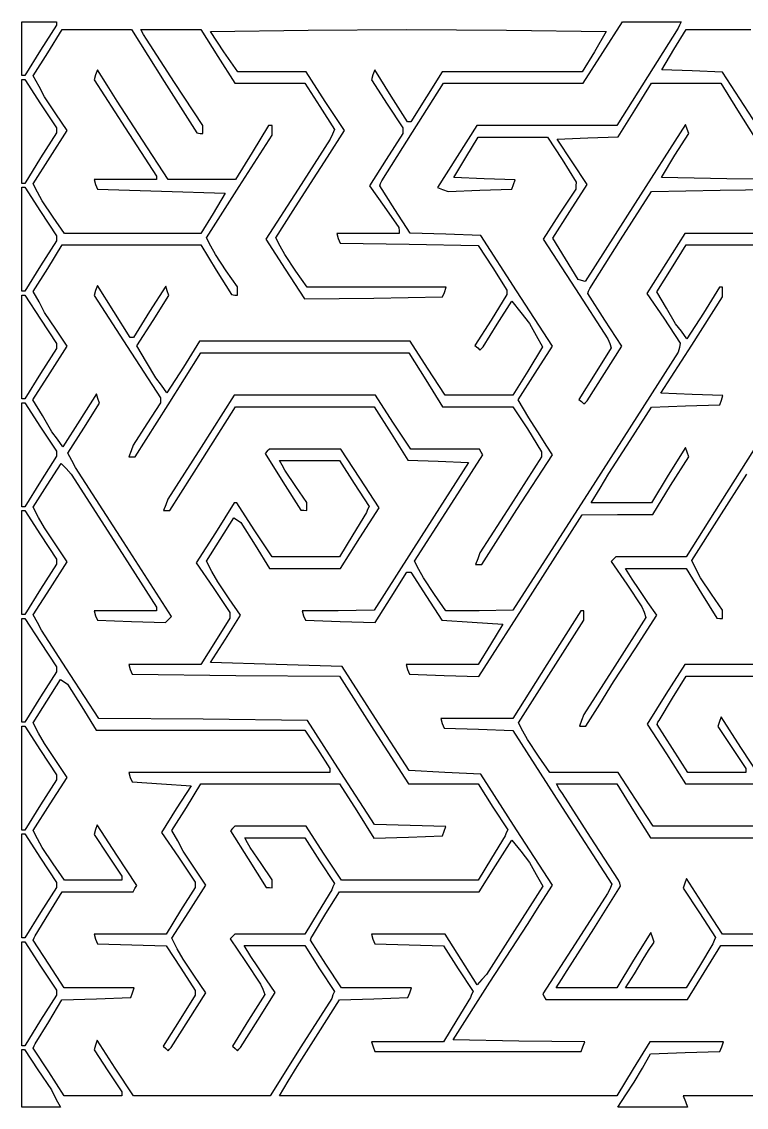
# Model space of a CAD drawing. Extents: x 0 to 920, y -716 to 80.
# Drawn here: x 0 to 531, y -716 to 80 of the extents above; entities that cross this region are included whole.
import ezdxf

# ---------------------------------------------------------------- set-up
doc = ezdxf.new("R2010")
doc.units = 0

msp = doc.modelspace()

# ---------------------------------------------------------------- linework, layer by layer
at = {"layer": 'Layer 1'}
for p, q in [((425.874836, 57.009066), (440.268136, 79.586866)), ((440.268136, 79.586866), (461.717036, 79.586866)), ((461.717036, 79.586866), (483.165936, 79.586866)), ((483.165936, 79.586866), (482.037046, 77.046866)), ((0, 59.8312), (0, 79.5867)), ((0, 79.5867), (12.7, 79.5867)), ((12.7, 79.5867), (25.4, 79.5867)), ((25.4, 77.0467), (13.8289, 58.7023)), ((19.192704, 56.727048), (29.634904, 73.942548)), ((25.4, 79.5867), (25.4, 78.45781)), ((25.4, 78.45781), (25.4, 77.0467)), ((29.634904, 73.942548), (55.034904, 73.942548)), ((55.034904, 73.942548), (80.434904, 73.942548)), ((80.434904, 73.942548), (104.423804, 35.842548)), ((89.183854, 70.273726), (87.208304, 73.942616)), ((87.208304, 73.942616), (109.221604, 73.942616)), ((109.221604, 73.942616), (131.234904, 73.942616)), ((131.234904, 73.942616), (143.652704, 54.187116)), ((138.290514, 72.531486), (209.974914, 73.378152)), ((148.168284, 57.573686), (138.290514, 72.531486)), ((209.974914, 73.378152), (281.941514, 73.942596)), ((281.941514, 73.942596), (355.319214, 73.378152)), ((355.319214, 73.378152), (428.414714, 72.531486)), ((428.414714, 72.531486), (419.665834, 57.573686)), ((481.19038, 74.789086), (458.61258, 39.229086)), ((477.803882, 59.266046), (486.834982, 73.941546)), ((482.037046, 77.046866), (481.19038, 74.789086)), ((486.834982, 73.941546), (534.248282, 73.941546)), ((91.441634, 66.887066), (89.183854, 70.273726)), ((112.043834, 34.995966), (91.441634, 66.887066)), ((0.00002, 59.8311), (0, 59.8312)), ((0.00002, 40.0756), (0.00002, 59.8311)), ((13.8289, 58.7023), (2.2578, 40.0756)), ((8.468304, 39.793748), (19.192704, 56.727048)), ((158.328284, 42.898186), (148.168284, 57.573686)), ((419.665834, 57.573686), (410.634734, 42.898186)), ((411.481536, 34.431266), (425.874836, 57.009066)), ((469.055002, 44.308246), (477.803882, 59.266046)), ((143.652704, 54.187116), (156.070504, 34.431616)), ((1.12891, 40.0756), (0.00002, 40.0756)), ((2.2578, 40.0756), (1.12891, 40.0756)), ((12.701634, 32.173758), (8.468304, 39.793748)), ((54.188194, 40.640368), (53.059304, 36.971478)), ((55.599304, 44.309258), (54.188194, 40.640368)), ((62.654854, 33.020358), (55.599304, 44.309258)), ((183.446084, 42.898186), (158.328284, 42.898186)), ((208.563884, 42.898186), (183.446084, 42.898186)), ((222.392784, 21.167086), (208.563884, 42.898186)), ((257.388244, 40.640496), (256.259354, 36.971606)), ((258.799354, 44.309386), (257.388244, 40.640496)), ((270.652654, 25.118286), (258.799354, 44.309386)), ((308.188134, 42.898186), (296.617034, 24.553786)), ((359.270334, 42.898186), (308.188134, 42.898186)), ((410.634734, 42.898186), (359.270334, 42.898186)), ((491.350502, 43.46158), (469.055002, 44.308246)), ((513.646002, 42.614914), (491.350502, 43.46158)), ((526.346002, 23.141614), (513.646002, 42.614914)), ((0, -0.84657), (0, 37.25343)), ((0, 37.25343), (1.12889, 37.25343)), ((1.12889, 37.25343), (2.25778, 37.25343)), ((2.25778, 37.25343), (13.82888, 19.47343)), ((16.652744, 24.553768), (12.701634, 32.173758)), ((53.059304, 36.971478), (75.919304, 1.693778)), ((69.992624, 21.449258), (62.654854, 33.020358)), ((104.423804, 35.842548), (128.412704, -1.975152)), ((132.646034, 3.387066), (112.043834, 34.995966)), ((156.070504, 34.431616), (181.752704, 34.431616)), ((181.752704, 34.431616), (207.434904, 34.431616)), ((207.434904, 34.431616), (218.441604, 17.498316)), ((256.259354, 36.971606), (267.830454, 19.191606)), ((286.457136, -1.410934), (309.034936, 34.431266)), ((309.034936, 34.431266), (360.117136, 34.431266)), ((360.117136, 34.431266), (411.481536, 34.431266)), ((458.61258, 39.229086), (436.03478, 3.386886)), ((449.299018, 14.675784), (461.434518, 34.431284)), ((461.434518, 34.431284), (486.834518, 34.431284)), ((486.834518, 34.431284), (512.234518, 34.431284)), ((512.234518, 34.431284), (524.652318, 14.675784)), ((25.119404, 12.135968), (16.652744, 24.553768)), ((282.788154, 6.209386), (270.652654, 25.118286)), ((296.617034, 24.553786), (285.045934, 6.209386)), ((13.82888, 19.47343), (25.39998, 1.69343)), ((88.619324, -7.337342), (69.992624, 21.449258)), ((218.441604, 17.498316), (229.166004, 0.565016)), ((236.503884, -0.281814), (222.392784, 21.167086)), ((267.830454, 19.191606), (279.401554, 1.693806)), ((539.046002, 3.386114), (526.346002, 23.141614)), ((33.303844, -0.281832), (25.119404, 12.135968)), ((437.163518, -4.797516), (449.299018, 14.675784)), ((524.652318, 14.675784), (537.070118, -5.079716)), ((25.39998, 1.69343), (25.39998, -0.28212)), ((75.919304, 1.693778), (98.779304, -33.583922)), ((132.646034, 0.564846), (132.646034, 3.387066)), ((132.646034, -2.257374), (132.646034, 0.564846)), ((180.905824, 3.387058), (168.770324, -16.368442)), ((182.316934, 3.387058), (180.905824, 3.387058)), ((183.445824, 3.387058), (182.316934, 3.387058)), ((183.445824, -0.281832), (183.445824, 3.387058)), ((229.166004, 0.565016), (227.754894, -2.821644)), ((279.401554, 1.693806), (279.401554, -0.281744)), ((283.917044, 6.209386), (282.788154, 6.209386)), ((285.045934, 6.209386), (283.917044, 6.209386)), ((333.58818, 3.386886), (319.19488, -19.190914)), ((384.95258, 3.386886), (333.58818, 3.386886)), ((436.03478, 3.386886), (384.95258, 3.386886)), ((486.552478, 4.233642), (449.581378, -53.339658)), ((487.681368, 0.846982), (486.552478, 4.233642)), ((488.810258, -2.257458), (487.681368, 0.846982)), ((0, -38.94655), (0, -0.84655)), ((0, -0.84655), (0, -0.84657)), ((25.39998, -1.97545), (13.82888, -20.31985)), ((20.886044, -19.755132), (33.303844, -0.281832)), ((25.39998, -0.28212), (25.39998, -1.97545)), ((107.246024, -36.123942), (88.619324, -7.337342)), ((128.412704, -1.975152), (130.670484, -2.257374)), ((130.670484, -2.257374), (132.646034, -2.257374)), ((159.456924, -41.203992), (183.445824, -3.668492)), ((183.445824, -3.668492), (183.445824, -0.281832)), ((226.061564, -6.490534), (202.637164, -43.179434)), ((224.086084, -19.755114), (236.503884, -0.281814)), ((227.754894, -2.821644), (226.061564, -6.490534)), ((263.879336, -36.970934), (286.457136, -1.410934)), ((279.401554, -2.257294), (266.983754, -21.448394)), ((279.401554, -0.281744), (279.401554, -2.257294)), ((325.40374, -20.03765), (334.43484, -5.07985)), ((334.43484, -5.07985), (359.83484, -5.07985)), ((359.83484, -5.07985), (385.23484, -5.07985)), ((385.23484, -5.07985), (395.95924, -21.44875)), ((392.290218, -6.490848), (414.868018, -5.644182)), ((403.296918, -23.141948), (392.290218, -6.490848)), ((414.868018, -5.644182), (437.163518, -4.797516)), ((478.650258, -18.344158), (488.810258, -2.257458)), ((13.82888, -20.31985), (2.25778, -38.94655)), ((8.468244, -39.228432), (20.886044, -19.755132)), ((168.770324, -16.368442), (156.634824, -36.123942)), ((211.668284, -38.946214), (224.086084, -19.755114)), ((266.983754, -21.448394), (254.848254, -40.639494)), ((319.19488, -19.190914), (304.80158, -42.050914)), ((316.65486, -34.71315), (325.40374, -20.03765)), ((395.95924, -21.44875), (406.40144, -38.09985)), ((414.303618, -39.793048), (403.296918, -23.141948)), ((468.772488, -34.713058), (478.650258, -18.344158)), ((1.12889, -38.94655), (0, -38.94655)), ((2.25778, -38.94655), (1.12889, -38.94655)), ((11.572684, -45.437312), (8.468244, -39.228432)), ((75.919304, -36.123922), (53.059304, -36.123922)), ((53.059304, -36.123922), (54.188194, -39.792812)), ((54.188194, -39.792812), (55.599304, -43.179472)), ((98.779304, -36.123922), (75.919304, -36.123922)), ((98.779304, -33.583922), (98.779304, -34.995032)), ((98.779304, -34.995032), (98.779304, -36.123922)), ((131.799324, -36.123942), (107.246024, -36.123942)), ((156.634824, -36.123942), (131.799324, -36.123942)), ((198.968284, -58.701714), (211.668284, -38.946214)), ((262.468226, -40.639814), (263.03267, -38.946484)), ((263.03267, -38.946484), (263.879336, -36.970934)), ((338.95036, -35.559816), (316.65486, -34.71315)), ((361.52816, -36.406482), (338.95036, -35.559816)), ((359.27038, -43.179802), (360.39927, -39.793142)), ((360.39927, -39.793142), (361.52816, -36.406482)), ((401.603618, -59.548548), (414.303618, -39.793048)), ((406.40144, -38.09985), (406.119218, -40.63985)), ((516.750188, -35.559724), (468.772488, -34.713058)), ((565.010188, -36.124168), (516.750188, -35.559724)), ((0, -79.8687), (0, -41.7687)), ((0, -41.7687), (1.12889, -41.7687)), ((1.12889, -41.7687), (2.25778, -41.7687)), ((2.25778, -41.7687), (13.82888, -59.5487)), ((14.959344, -51.646192), (11.572684, -45.437312)), ((55.599304, -43.179472), (102.448204, -44.590582)), ((102.448204, -44.590582), (149.014804, -46.001692)), ((135.468024, -78.739492), (159.456924, -41.203992)), ((149.014804, -46.001692), (140.265924, -60.959492)), ((202.637164, -43.179434), (178.930564, -79.868334)), ((254.848254, -40.639494), (265.572654, -55.879494)), ((273.474926, -58.137614), (262.468226, -40.639814)), ((304.80158, -42.050914), (308.47047, -43.462024)), ((308.47047, -43.462024), (312.42158, -44.873134)), ((312.42158, -44.873134), (335.84598, -44.026468)), ((335.84598, -44.026468), (359.27038, -43.179802)), ((406.119218, -43.17985), (393.983718, -61.52425)), ((406.119218, -40.63985), (406.119218, -43.17985)), ((438.856988, -80.43305), (461.434788, -44.87305)), ((461.434788, -44.87305), (511.952488, -44.026384)), ((511.952488, -44.026384), (562.470188, -43.179718)), ((23.143784, -63.781692), (14.959344, -51.646192)), ((449.581378, -53.339658), (412.892478, -110.912958)), ((13.82888, -59.5487), (25.39998, -77.3287)), ((140.265924, -60.959492), (131.234824, -75.634992)), ((186.268284, -78.739514), (198.968284, -58.701714)), ((265.572654, -55.879494), (276.297054, -71.401694)), ((284.763826, -75.353114), (273.474926, -58.137614)), ((393.983718, -61.52425), (382.130418, -79.86865)), ((389.185818, -79.021848), (401.603618, -59.548548)), ((31.328224, -75.634992), (23.143784, -63.781692)), ((276.297054, -71.401694), (276.579276, -73.659474)), ((25.39998, -77.3287), (25.39998, -79.30425)), ((25.39998, -79.30425), (25.39998, -80.99758)), ((81.281524, -75.634992), (31.328224, -75.634992)), ((131.234824, -75.634992), (81.281524, -75.634992)), ((138.572464, -84.948372), (135.468024, -78.739492)), ((189.372724, -84.948394), (186.268284, -78.739514)), ((253.719276, -75.635024), (230.859276, -75.635024)), ((230.859276, -75.635024), (231.988166, -79.303914)), ((231.988166, -79.303914), (233.399276, -82.690574)), ((276.579276, -75.635024), (253.719276, -75.635024)), ((276.579276, -73.659474), (276.579276, -75.635024)), ((310.728226, -76.19978), (284.763826, -75.353114)), ((336.410426, -77.046446), (310.728226, -76.19978)), ((362.657026, -117.686446), (336.410426, -77.046446)), ((398.499148, -94.261848), (389.185818, -79.021848)), ((485.987922, -75.635276), (472.159022, -97.648576)), ((537.352322, -75.635276), (485.987922, -75.635276)), ((0, -117.96868), (0, -79.86868)), ((0, -79.86868), (0, -79.8687)), ((25.39998, -80.99758), (13.82888, -99.34198)), ((19.192454, -101.31719), (29.634654, -84.10169)), ((29.634654, -84.10169), (80.434654, -84.10169)), ((80.434654, -84.10169), (131.234654, -84.10169)), ((131.234654, -84.10169), (142.523554, -102.44609)), ((141.959124, -91.157252), (138.572464, -84.948372)), ((178.930564, -79.868334), (193.041664, -101.881634)), ((192.759384, -91.157274), (189.372724, -84.948394)), ((233.399276, -82.690574), (283.916976, -83.53724)), ((283.916976, -83.53724), (334.434676, -84.383906)), ((334.434676, -84.383906), (345.159076, -100.752806)), ((382.130418, -79.86865), (405.837018, -116.27525)), ((416.279188, -115.99305), (438.856988, -80.43305)), ((476.110332, -101.31777), (486.834732, -84.10227)), ((486.834732, -84.10227), (512.234732, -84.10227)), ((512.234732, -84.10227), (537.634732, -84.10227)), ((149.861344, -103.010552), (141.959124, -91.157252)), ((200.943824, -103.292774), (192.759384, -91.157274)), ((407.812478, -109.501848), (398.499148, -94.261848)), ((13.82888, -99.34198), (2.25778, -117.96868)), ((8.468054, -118.25049), (19.192454, -101.31719)), ((142.523554, -102.44609), (153.812454, -120.50829)), ((158.045784, -114.863852), (149.861344, -103.010552)), ((193.041664, -101.881634), (207.152764, -123.612734)), ((209.128264, -115.146074), (200.943824, -103.292774)), ((345.159076, -100.752806), (355.601276, -117.121706)), ((472.159022, -97.648576), (458.047922, -119.661876)), ((465.385932, -118.53327), (476.110332, -101.31777)), ((410.352478, -110.066292), (407.812478, -109.501848)), ((412.892478, -110.912958), (410.352478, -110.066292)), ((1.12889, -117.96868), (0, -117.96868)), ((2.25778, -117.96868), (1.12889, -117.96868)), ((12.701384, -125.87048), (8.468054, -118.25049)), ((54.188386, -117.404276), (53.059496, -121.073166)), ((55.599496, -113.735386), (54.188386, -117.404276)), ((67.452796, -132.926486), (55.599496, -113.735386)), ((105.552676, -114.299786), (93.699376, -132.926486)), ((106.681566, -117.686446), (105.552676, -114.299786)), ((107.810456, -121.073106), (106.681566, -117.686446)), ((158.045784, -117.686072), (158.045784, -114.863852)), ((158.045784, -120.790512), (158.045784, -117.686072)), ((259.928264, -115.146074), (209.128264, -115.146074)), ((311.010464, -115.146074), (259.928264, -115.146074)), ((308.470464, -122.201624), (309.881574, -118.814964)), ((309.881574, -118.814964), (311.010464, -115.146074)), ((355.601276, -117.121706), (355.601276, -118.815036)), ((355.601276, -118.815036), (355.601276, -120.508366)), ((388.903626, -158.326446), (362.657026, -117.686446)), ((405.837018, -116.27525), (429.543618, -152.96415)), ((414.868078, -119.66193), (415.432522, -117.9686)), ((415.432522, -117.9686), (416.279188, -115.99305)), ((472.441482, -130.38657), (465.385932, -118.53327)), ((511.388052, -115.14653), (499.534752, -134.05543)), ((512.516942, -115.14653), (511.388052, -115.14653)), ((513.645832, -115.14653), (512.516942, -115.14653)), ((513.645832, -118.81542), (513.645832, -115.14653)), ((513.645832, -122.20208), (513.645832, -118.81542)), ((0, -158.891), (0, -120.791)), ((0, -120.791), (1.12889, -120.791)), ((1.12889, -120.791), (2.25778, -120.791)), ((2.25778, -120.791), (13.82888, -138.571)), ((16.652494, -133.49047), (12.701384, -125.87048)), ((53.059496, -121.073166), (77.330596, -158.608666)), ((96.239356, -139.417506), (107.810456, -121.073106)), ((153.812454, -120.50829), (156.070234, -120.790512)), ((156.070234, -120.790512), (158.045784, -120.790512)), ((207.152764, -123.612734), (257.952764, -123.04829)), ((257.952764, -123.04829), (308.470464, -122.201624)), ((355.601276, -120.508366), (344.030176, -139.135066)), ((348.545736, -142.239546), (359.270136, -125.306246)), ((359.270136, -125.306246), (365.761246, -133.490686)), ((427.285878, -139.13523), (414.868078, -119.66193)), ((458.047922, -119.661876), (470.465722, -137.724076)), ((491.068032, -157.47988), (513.645832, -122.20208)), ((25.119154, -145.90827), (16.652494, -133.49047)), ((79.588296, -151.835386), (67.452796, -132.926486)), ((93.699376, -132.926486), (81.846076, -151.835386)), ((365.761246, -133.490686), (372.252356, -141.675126)), ((479.214812, -141.95767), (472.441482, -130.38657)), ((499.534752, -134.05543), (487.399252, -152.96433)), ((13.82888, -138.571), (25.39998, -156.351)), ((84.386056, -158.044206), (96.239356, -139.417506)), ((344.030176, -139.135066), (332.176876, -157.761766)), ((338.103536, -158.890646), (348.545736, -142.239546)), ((372.252356, -141.675126), (377.050126, -150.424006)), ((439.703678, -158.32633), (427.285878, -139.13523)), ((470.465722, -137.724076), (482.601222, -156.068476)), ((483.448142, -147.31989), (479.214812, -141.95767)), ((33.303594, -158.32607), (25.119154, -145.90827)), ((377.050126, -150.424006), (381.565676, -158.890666)), ((487.399252, -152.96433), (483.448142, -147.31989)), ((0, -196.99098), (0, -158.89098)), ((0, -158.89098), (0, -158.891)), ((20.885794, -177.79937), (33.303594, -158.32607)), ((25.39998, -156.351), (25.39998, -158.32655)), ((25.39998, -158.32655), (25.39998, -160.01988)), ((77.330596, -158.608666), (101.601696, -196.144166)), ((80.717186, -151.835386), (79.588296, -151.835386)), ((81.846076, -151.835386), (80.717186, -151.835386)), ((91.441606, -169.897506), (84.386056, -158.044206)), ((130.388176, -154.657466), (118.534876, -173.566366)), ((207.434776, -154.657466), (130.388176, -154.657466)), ((284.763576, -154.657466), (207.434776, -154.657466)), ((297.463576, -174.412966), (284.763576, -154.657466)), ((332.176876, -157.761766), (334.152426, -159.455096)), ((336.974646, -160.019536), (338.103536, -158.890646)), ((381.565676, -158.890666), (370.841276, -176.670666)), ((376.203626, -178.081946), (388.903626, -158.326446)), ((427.003678, -178.36413), (439.703678, -158.32633)), ((429.543618, -152.96415), (430.954728, -156.35081)), ((430.954728, -156.35081), (432.083618, -159.45525)), ((468.490232, -192.75758), (491.068032, -157.47988)), ((482.036778, -159.172916), (481.190112, -162.559576)), ((482.601222, -156.068476), (482.036778, -159.172916)), ((25.39998, -160.01988), (13.82888, -178.36428)), ((107.246166, -201.224106), (131.235066, -163.124106)), ((131.235066, -163.124106), (207.434966, -163.124106)), ((207.434966, -163.124106), (283.634866, -163.124106)), ((283.634866, -163.124106), (296.052666, -182.879606)), ((334.152426, -159.455096), (335.845756, -161.148426)), ((335.845756, -161.148426), (336.974646, -160.019536)), ((432.083618, -159.45525), (420.230318, -178.36415)), ((481.190112, -162.559576), (420.512412, -257.386176)), ((98.214936, -181.468606), (91.441606, -169.897506)), ((118.534876, -173.566366), (106.399376, -192.475266)), ((310.445776, -194.168466), (297.463576, -174.412966)), ((13.82888, -178.36428), (2.25778, -196.99098)), ((8.185794, -197.55487), (20.885794, -177.79937)), ((102.448266, -186.830826), (98.214936, -181.468606)), ((296.052666, -182.879606), (308.470466, -202.635106)), ((370.841276, -176.670666), (359.834576, -194.168466)), ((363.785826, -197.555246), (376.203626, -178.081946)), ((420.230318, -178.36415), (408.377018, -197.27305)), ((414.303678, -198.40193), (427.003678, -178.36413)), ((106.399376, -192.475266), (102.448266, -186.830826)), ((1.12889, -196.99098), (0, -196.99098)), ((2.25778, -196.99098), (1.12889, -196.99098)), ((15.241344, -209.12597), (8.185794, -197.55487)), ((54.752414, -193.32153), (42.616914, -212.51263)), ((55.881304, -196.70819), (54.752414, -193.32153)), ((57.010194, -200.09485), (55.881304, -196.70819)), ((101.601696, -196.144166), (101.601696, -197.837496)), ((101.601696, -197.837496), (101.601696, -199.813046)), ((155.788252, -194.168708), (131.517152, -232.268708)), ((207.717052, -194.168708), (155.788252, -194.168708)), ((259.363652, -194.168708), (207.717052, -194.168708)), ((272.063652, -213.924208), (259.363652, -194.168708)), ((334.999076, -194.168466), (310.445776, -194.168466)), ((359.834576, -194.168466), (334.999076, -194.168466)), ((371.688046, -210.819646), (363.785826, -197.555246)), ((408.377018, -197.27305), (410.352568, -198.96638)), ((410.352568, -198.96638), (412.045898, -200.65971)), ((413.174788, -199.53082), (414.303678, -198.40193)), ((491.350232, -193.604246), (468.490232, -192.75758)), ((513.928032, -194.450912), (491.350232, -193.604246)), ((511.670252, -201.224232), (512.799142, -197.837572)), ((512.799142, -197.837572), (513.928032, -194.450912)), ((0, -237.913), (0, -199.813)), ((0, -199.813), (1.12889, -199.813)), ((1.12889, -199.813), (2.25778, -199.813)), ((2.25778, -199.813), (13.82888, -217.593)), ((45.439094, -218.43925), (57.010194, -200.09485)), ((83.257266, -239.324106), (107.246166, -201.224106)), ((101.601696, -199.813046), (91.723926, -215.335246)), ((132.646092, -240.735368), (156.634992, -202.635368)), ((156.634992, -202.635368), (207.434992, -202.635368)), ((207.434992, -202.635368), (258.234992, -202.635368)), ((258.234992, -202.635368), (270.652792, -222.390868)), ((308.470466, -202.635106), (334.152666, -202.635106)), ((334.152666, -202.635106), (359.834866, -202.635106)), ((359.834866, -202.635106), (370.559266, -219.004006)), ((412.045898, -200.65971), (413.174788, -199.53082)), ((445.912452, -227.470864), (461.434652, -202.917564)), ((461.434652, -202.917564), (486.552452, -202.070898)), ((486.552452, -202.070898), (511.670252, -201.224232)), ((22.014674, -220.97927), (15.241344, -209.12597)), ((42.616914, -212.51263), (30.199114, -231.98593)), ((285.045852, -233.679708), (272.063652, -213.924208)), ((379.872486, -223.801846), (371.688046, -210.819646)), ((13.82888, -217.593), (25.39998, -235.373)), ((26.248004, -226.34149), (22.014674, -220.97927)), ((33.867994, -236.78365), (45.439094, -218.43925)), ((91.723926, -215.335246), (81.563926, -230.857446)), ((270.652792, -222.390868), (283.070592, -241.864168)), ((370.559266, -219.004006), (381.001466, -235.655106)), ((30.199114, -231.98593), (26.248004, -226.34149)), ((384.388036, -230.857396), (379.872486, -223.801846)), ((430.390252, -251.741964), (445.912452, -227.470864)), ((0, -276.01298), (0, -237.91298)), ((0, -237.91298), (0, -237.913)), ((25.39998, -235.373), (25.39998, -237.34855)), ((25.39998, -237.34855), (25.39998, -239.04188)), ((36.690214, -242.14587), (33.867994, -236.78365)), ((80.152816, -235.090776), (78.459486, -239.324106)), ((81.563926, -230.857446), (80.152816, -235.090776)), ((131.517152, -232.268708), (106.963852, -270.368708)), ((179.775944, -235.372608), (178.364834, -237.065938)), ((178.364834, -237.065938), (191.347034, -257.668138)), ((181.469274, -233.679278), (179.775944, -235.372608)), ((207.715874, -233.679278), (181.469274, -233.679278)), ((233.962474, -233.679278), (207.715874, -233.679278)), ((247.791374, -255.128178), (233.962474, -233.679278)), ((310.163652, -233.679708), (285.045852, -233.679708)), ((335.563652, -233.679708), (310.163652, -233.679708)), ((312.985932, -276.859638), (337.821432, -237.913038)), ((336.692542, -235.937488), (335.563652, -233.679708)), ((337.821432, -237.913038), (336.692542, -235.937488)), ((362.939186, -277.988446), (388.903586, -237.912946)), ((381.001466, -235.655106), (381.001466, -237.348436)), ((381.001466, -237.348436), (381.001466, -239.323986)), ((388.903586, -237.912946), (384.388036, -230.857396)), ((486.552432, -232.550764), (473.852432, -252.870764)), ((487.681322, -235.937424), (486.552432, -232.550764)), ((488.810212, -239.324084), (487.681322, -235.937424)), ((536.788746, -233.681086), (511.953246, -273.192186)), ((25.39998, -239.04188), (13.82888, -257.38628)), ((18.628094, -260.208048), (28.788094, -244.403648)), ((28.788094, -244.403648), (32.456984, -248.072538)), ((39.512434, -247.22587), (36.690214, -242.14587)), ((78.459486, -239.324106), (80.717266, -239.324106)), ((80.717266, -239.324106), (83.257266, -239.324106)), ((108.657192, -278.835368), (132.646092, -240.735368)), ((190.782554, -245.53261), (188.807004, -242.14595)), ((188.807004, -242.14595), (210.820304, -242.14595)), ((192.758104, -249.2015), (190.782554, -245.53261)), ((210.820304, -242.14595), (232.833604, -242.14595)), ((232.833604, -242.14595), (243.558004, -259.07925)), ((283.070592, -241.864168), (305.083892, -242.710834)), ((327.379392, -243.5575), (292.666092, -297.7441)), ((305.083892, -242.710834), (327.379392, -243.5575)), ((381.001466, -239.323986), (358.423666, -274.601786)), ((475.545812, -260.490784), (488.810212, -239.324084)), ((32.456984, -248.072538), (36.125874, -252.023648)), ((36.125874, -252.023648), (67.452474, -300.848048)), ((74.507934, -301.69467), (39.512434, -247.22587)), ((200.942544, -261.0548), (192.758104, -249.2015)), ((423.899142, -262.466364), (430.390252, -251.741964)), ((473.852432, -252.870764), (461.434632, -273.190764)), ((511.106526, -283.916608), (531.426526, -252.025508)), ((13.82888, -257.38628), (2.25778, -276.01298)), ((8.468094, -276.294748), (18.628094, -260.208048)), ((191.347034, -257.668138), (204.611434, -278.552538)), ((208.844764, -272.9081), (200.942544, -261.0548)), ((243.558004, -259.07925), (254.564704, -275.73035)), ((261.902474, -276.859278), (247.791374, -255.128178)), ((420.512412, -257.386176), (359.834712, -351.930576)), ((417.408032, -273.190764), (423.899142, -262.466364)), ((462.563612, -281.657484), (475.545812, -260.490784)), ((106.963852, -270.368708), (105.552742, -274.602038)), ((1.12889, -276.01298), (0, -276.01298)), ((2.25778, -276.01298), (1.12889, -276.01298)), ((12.419204, -283.914738), (8.468094, -276.294748)), ((105.552742, -274.602038), (103.859412, -278.835368)), ((155.787052, -273.19051), (141.958152, -295.20381)), ((156.915942, -273.19051), (155.787052, -273.19051)), ((157.762608, -273.19051), (156.915942, -273.19051)), ((170.462608, -292.94601), (157.762608, -273.19051)), ((204.611434, -278.552538), (206.869214, -278.552538)), ((206.869214, -278.552538), (208.844764, -278.83476)), ((208.844764, -275.73032), (208.844764, -272.9081)), ((208.844764, -278.83476), (208.844764, -275.73032)), ((247.791374, -298.872578), (261.902474, -276.859278)), ((253.435814, -277.98813), (252.589148, -280.24591)), ((254.564704, -275.73035), (253.435814, -277.98813)), ((287.868132, -315.806238), (312.985932, -276.859638)), ((358.423666, -274.601786), (335.845866, -309.879486)), ((337.256986, -318.346146), (362.939186, -277.988446)), ((439.421332, -273.190764), (417.408032, -273.190764)), ((461.434632, -273.190764), (439.421332, -273.190764)), ((511.953246, -273.192186), (486.835446, -312.703286)), ((0, -316.935), (0, -278.835)), ((0, -278.835), (1.12889, -278.835)), ((1.12889, -278.835), (2.25778, -278.835)), ((2.25778, -278.835), (13.82888, -296.615)), ((16.652534, -291.534728), (12.419204, -283.914738)), ((103.859412, -278.835368), (106.117192, -278.835368)), ((106.117192, -278.835368), (108.657192, -278.835368)), ((145.344874, -300.001418), (155.504874, -284.197018)), ((155.504874, -284.197018), (158.044874, -285.890348)), ((158.044874, -285.890348), (160.584874, -287.583678)), ((252.589148, -280.24591), (242.711378, -296.61481)), ((372.817112, -341.206306), (410.634812, -281.939706)), ((410.634812, -281.939706), (436.599212, -281.657484)), ((436.599212, -281.657484), (462.563612, -281.657484)), ((491.068726, -315.525508), (511.106526, -283.916608)), ((25.119194, -303.952528), (16.652534, -291.534728)), ((160.584874, -287.583678), (171.027074, -304.234778)), ((183.444808, -312.70151), (170.462608, -292.94601)), ((13.82888, -296.615), (25.39998, -314.395)), ((67.452474, -300.848048), (98.779074, -349.672448)), ((109.785634, -356.44577), (74.507934, -301.69467)), ((141.958152, -295.20381), (127.847052, -317.21711)), ((135.467104, -315.805818), (145.344874, -300.001418)), ((242.711378, -296.61481), (232.833608, -312.70151)), ((233.680274, -321.168078), (247.791374, -298.872578)), ((292.666092, -297.7441), (258.234992, -351.9307)), ((33.303634, -316.370328), (25.119194, -303.952528)), ((171.027074, -304.234778), (181.469274, -321.168078)), ((335.845866, -309.879486), (334.152536, -314.112816)), ((0, -355.03498), (0, -316.93498)), ((0, -316.93498), (0, -316.935)), ((25.39998, -318.06388), (13.82888, -336.40828)), ((20.885834, -335.843628), (33.303634, -316.370328)), ((25.39998, -314.395), (25.39998, -316.37055)), ((25.39998, -316.37055), (25.39998, -318.06388)), ((127.847052, -317.21711), (140.264852, -335.27931)), ((139.418214, -323.425808), (135.467104, -315.805818)), ((207.998108, -312.70151), (183.444808, -312.70151)), ((232.833608, -312.70151), (207.998108, -312.70151)), ((290.972572, -322.015118), (287.868132, -315.806238)), ((334.152536, -314.112816), (332.459206, -318.346146)), ((332.459206, -318.346146), (334.716986, -318.346146)), ((334.716986, -318.346146), (337.256986, -318.346146)), ((433.777716, -314.396616), (432.084386, -316.089946)), ((432.084386, -316.089946), (443.373286, -332.741046)), ((435.471046, -312.703286), (433.777716, -314.396616)), ((461.153246, -312.703286), (435.471046, -312.703286)), ((486.835446, -312.703286), (461.153246, -312.703286)), ((494.173166, -322.016618), (491.068726, -315.525508)), ((143.651544, -331.045798), (139.418214, -323.425808)), ((181.469274, -321.168078), (207.433674, -321.168078)), ((207.433674, -321.168078), (233.680274, -321.168078)), ((270.652792, -342.335104), (282.223892, -323.990704)), ((282.223892, -323.990704), (283.635002, -323.990704)), ((283.635002, -323.990704), (285.046112, -323.990704)), ((285.046112, -323.990704), (296.617212, -341.770704)), ((294.359232, -328.223998), (290.972572, -322.015118)), ((447.324326, -329.072156), (442.526556, -321.169936)), ((442.526556, -321.169936), (464.822056, -321.169936)), ((464.822056, -321.169936), (486.835356, -321.169936)), ((486.835356, -321.169936), (498.124256, -339.514336)), ((497.559826, -328.225498), (494.173166, -322.016618)), ((152.118204, -343.463598), (143.651544, -331.045798)), ((302.543672, -340.359498), (294.359232, -328.223998)), ((443.373286, -332.741046), (454.379986, -349.392146)), ((452.404326, -336.692146), (447.324326, -329.072156)), ((505.462046, -340.078798), (497.559826, -328.225498)), ((13.82888, -336.40828), (2.25778, -355.03498)), ((8.468034, -355.316928), (20.885834, -335.843628)), ((140.264852, -335.27931), (152.400352, -353.62371)), ((296.617212, -341.770704), (307.906112, -359.268504)), ((310.728112, -352.212798), (302.543672, -340.359498)), ((334.999412, -400.472906), (372.817112, -341.206306)), ((458.895436, -346.287696), (452.404326, -336.692146)), ((498.124256, -339.514336), (509.413156, -357.576536)), ((513.646486, -351.932098), (505.462046, -340.078798)), ((98.779074, -349.672448), (98.779074, -351.083558)), ((160.302644, -355.599098), (152.118204, -343.463598)), ((259.081692, -360.961804), (270.652792, -342.335104)), ((454.379986, -349.392146), (456.073316, -353.343256)), ((465.386546, -355.601026), (458.895436, -346.287696)), ((1.12889, -355.03498), (0, -355.03498)), ((0, -395.957), (0, -357.857)), ((0, -357.857), (1.12889, -357.857)), ((2.25778, -355.03498), (1.12889, -355.03498)), ((1.12889, -357.857), (2.25778, -357.857)), ((2.25778, -357.857), (13.82888, -375.637)), ((11.572474, -360.961368), (8.468034, -355.316928)), ((75.919074, -352.212448), (53.059074, -352.212448)), ((53.059074, -352.212448), (54.187964, -355.881338)), ((54.187964, -355.881338), (55.599074, -359.267998)), ((98.779074, -352.212448), (75.919074, -352.212448)), ((98.779074, -351.083558), (98.779074, -352.212448)), ((107.527854, -358.70355), (109.785634, -356.44577)), ((152.400352, -357.57481), (141.958152, -374.50811)), ((149.295944, -373.096898), (160.302644, -355.599098)), ((152.400352, -353.62371), (152.400352, -355.59926)), ((152.400352, -355.59926), (152.400352, -357.57481)), ((231.988392, -352.212922), (205.459492, -352.212922)), ((205.459492, -352.212922), (206.588382, -355.881812)), ((206.588382, -355.881812), (207.999492, -359.268472)), ((258.234992, -351.9307), (231.988392, -352.212922)), ((335.281412, -352.212798), (310.728112, -352.212798)), ((359.834712, -351.930576), (335.281412, -352.212798)), ((409.788726, -352.214162), (384.953226, -391.725262)), ((410.917616, -352.214162), (409.788726, -352.214162)), ((412.046506, -352.214162), (410.917616, -352.214162)), ((412.046506, -355.883052), (412.046506, -352.214162)), ((412.046506, -359.269712), (412.046506, -355.883052)), ((457.484426, -357.294366), (434.624426, -392.854366)), ((449.582146, -380.154326), (465.386546, -355.601026)), ((456.073316, -353.343256), (457.484426, -357.294366)), ((509.413156, -357.576536), (511.670936, -357.858758)), ((511.670936, -357.858758), (513.646486, -357.858758)), ((513.646486, -354.754318), (513.646486, -351.932098)), ((513.646486, -357.858758), (513.646486, -354.754318)), ((14.394694, -366.605808), (11.572474, -360.961368)), ((55.599074, -359.267998), (80.434574, -360.114664)), ((80.434574, -360.114664), (105.270074, -360.96133)), ((105.270074, -360.96133), (107.527854, -358.70355)), ((207.999492, -359.268472), (233.399492, -360.115138)), ((233.399492, -360.115138), (259.081692, -360.961804)), ((307.906112, -359.268504), (330.201612, -360.679614)), ((330.201612, -360.679614), (352.497112, -362.090724)), ((352.497112, -362.090724), (343.466012, -377.048524)), ((388.057606, -396.805212), (412.046506, -359.269712)), ((35.561294, -399.061308), (14.394694, -366.605808)), ((138.289244, -390.312398), (149.295944, -373.096898)), ((13.82888, -375.637), (25.39998, -393.417)), ((141.958152, -374.50811), (131.233752, -391.72361)), ((343.466012, -377.048524), (334.434912, -391.724024)), ((433.777746, -404.425426), (449.582146, -380.154326)), ((0, -434.05698), (0, -395.95698)), ((0, -395.95698), (0, -395.957)), ((25.39998, -397.08588), (13.82888, -415.43028)), ((25.39998, -393.417), (25.39998, -395.39255)), ((25.39998, -395.39255), (25.39998, -397.08588)), ((104.987152, -391.72361), (78.458252, -391.72361)), ((78.458252, -391.72361), (79.587142, -395.3925)), ((79.587142, -395.3925), (80.998252, -398.77916)), ((131.233752, -391.72361), (104.987152, -391.72361)), ((186.549244, -391.723508), (138.289244, -390.312398)), ((234.809244, -393.134618), (186.549244, -391.723508)), ((259.362544, -431.234618), (234.809244, -393.134618)), ((308.188312, -391.724024), (281.659412, -391.724024)), ((281.659412, -391.724024), (282.788302, -395.392914)), ((282.788302, -395.392914), (284.199412, -398.779574)), ((334.434912, -391.724024), (308.188312, -391.724024)), ((384.953226, -391.725262), (359.835426, -431.236362)), ((364.068706, -434.340712), (388.057606, -396.805212)), ((434.624426, -392.854366), (412.046626, -428.414366)), ((485.988876, -391.725338), (472.159976, -413.456438)), ((511.671076, -391.725338), (485.988876, -391.725338)), ((537.635476, -391.725338), (511.671076, -391.725338)), ((18.345204, -418.53479), (28.505204, -402.73039)), ((28.505204, -402.73039), (31.045204, -404.42372)), ((31.045204, -404.42372), (33.585204, -406.11705)), ((56.445694, -431.234608), (35.561294, -399.061308)), ((80.998252, -398.77916), (156.915952, -399.625826)), ((156.915952, -399.625826), (232.833652, -400.19027)), ((232.833652, -400.19027), (257.951452, -439.70137)), ((284.199412, -398.779574), (309.599412, -399.62624)), ((309.599412, -399.62624), (334.999412, -400.472906)), ((423.617746, -420.794326), (433.777746, -404.425426)), ((476.957596, -416.278608), (486.835366, -400.191908)), ((486.835366, -400.191908), (512.799766, -400.191908)), ((512.799766, -400.191908), (538.764166, -400.191908)), ((33.585204, -406.11705), (44.027404, -422.76815)), ((472.159976, -413.456438), (458.331076, -435.469738)), ((13.82888, -415.43028), (2.25778, -434.05698)), ((8.467434, -434.33919), (18.345204, -418.53479)), ((413.457746, -436.881026), (423.617746, -420.794326)), ((467.079826, -432.647508), (476.957596, -416.278608)), ((44.027404, -422.76815), (54.469604, -439.70145)), ((412.046626, -428.414366), (410.353296, -432.647696)), ((1.12889, -434.05698), (0, -434.05698)), ((0, -474.98), (0, -436.88)), ((0, -436.88), (1.12889, -436.88)), ((2.25778, -434.05698), (1.12889, -434.05698)), ((1.12889, -436.88), (2.25778, -436.88)), ((2.25778, -436.88), (13.82888, -454.66)), ((12.418544, -441.95918), (8.467434, -434.33919)), ((132.927894, -431.799052), (56.445694, -431.234608)), ((209.410094, -432.645718), (132.927894, -431.799052)), ((233.963394, -470.745718), (209.410094, -432.645718)), ((283.915844, -469.334618), (259.362544, -431.234618)), ((333.588826, -431.236362), (307.059926, -431.236362)), ((307.059926, -431.236362), (308.188816, -434.905252)), ((308.188816, -434.905252), (309.599926, -438.291912)), ((359.835426, -431.236362), (333.588826, -431.236362)), ((367.173146, -440.549592), (364.068706, -434.340712)), ((410.353296, -432.647696), (408.659966, -436.881026)), ((408.659966, -436.881026), (410.917746, -436.881026)), ((410.917746, -436.881026), (413.457746, -436.881026)), ((458.331076, -435.469738), (472.442176, -457.200838)), ((465.668716, -435.751948), (466.23316, -434.058618)), ((476.957616, -453.249748), (465.668716, -435.751948)), ((466.23316, -434.058618), (467.079826, -432.647508)), ((511.388806, -433.494238), (510.259916, -437.163128)), ((510.259916, -437.163128), (520.419916, -452.403128)), ((512.517696, -430.107578), (511.388806, -433.494238)), ((526.910996, -452.403078), (512.517696, -430.107578)), ((16.651874, -449.57917), (12.418544, -441.95918)), ((54.469604, -439.70145), (130.951804, -439.70145)), ((130.951804, -439.70145), (207.434004, -439.70145)), ((207.434004, -439.70145), (216.747334, -453.81255)), ((257.951452, -439.70137), (283.351452, -479.21247)), ((309.599926, -438.291912), (334.717726, -439.138578)), ((334.717726, -439.138578), (359.835526, -439.985244)), ((359.835526, -439.985244), (395.959926, -496.429644)), ((370.559806, -446.758472), (367.173146, -440.549592)), ((25.118534, -461.99697), (16.651874, -449.57917)), ((378.744246, -458.893972), (370.559806, -446.758472)), ((488.246516, -470.747548), (476.957616, -453.249748)), ((520.419916, -452.403128), (530.579916, -467.925328)), ((541.586496, -474.698578), (526.910996, -452.403078)), ((13.82888, -454.66), (25.39998, -472.44)), ((216.747334, -453.81255), (225.778434, -467.92365)), ((386.928686, -470.747272), (378.744246, -458.893972)), ((472.442176, -457.200838), (486.553276, -479.214138)), ((33.302974, -474.41477), (25.118534, -461.99697)), ((225.778434, -467.92365), (225.778434, -469.33476)), ((225.778434, -469.33476), (225.778434, -470.74587)), ((310.162444, -470.745728), (283.915844, -469.334618)), ((530.579916, -467.925328), (530.579916, -469.336438)), ((530.579916, -469.336438), (530.579916, -470.747548)), ((0, -513.07998), (0, -474.97998)), ((0, -474.97998), (0, -474.98)), ((25.39998, -476.10888), (13.82888, -494.45328)), ((20.885174, -493.88807), (33.302974, -474.41477)), ((25.39998, -472.44), (25.39998, -474.41555)), ((25.39998, -474.41555), (25.39998, -476.10888)), ((152.118534, -470.74587), (78.458634, -470.74587)), ((78.458634, -470.74587), (79.587524, -474.41476)), ((79.587524, -474.41476), (80.998634, -477.80142)), ((225.778434, -470.74587), (152.118534, -470.74587)), ((258.516694, -508.845718), (233.963394, -470.745718)), ((336.409044, -472.156838), (310.162444, -470.745728)), ((362.655644, -512.796838), (336.409044, -472.156838)), ((412.046486, -470.747272), (386.928686, -470.747272)), ((437.164286, -470.747272), (412.046486, -470.747272)), ((449.864286, -490.502772), (437.164286, -470.747272)), ((509.413216, -470.747548), (488.246516, -470.747548)), ((530.579916, -470.747548), (509.413216, -470.747548)), ((80.998634, -477.80142), (102.447534, -479.21253)), ((102.447534, -479.21253), (124.178634, -480.62364)), ((124.178634, -480.62364), (113.171934, -497.55694)), ((120.792114, -496.427902), (131.234314, -479.212402)), ((131.234314, -479.212402), (182.034314, -479.212402)), ((182.034314, -479.212402), (232.834314, -479.212402)), ((232.834314, -479.212402), (245.534314, -498.967902)), ((283.351452, -479.21247), (308.751452, -479.21247)), ((308.751452, -479.21247), (334.433652, -479.21247)), ((334.433652, -479.21247), (345.158052, -496.14577)), ((393.98417, -482.883256), (392.00862, -479.214366)), ((392.00862, -479.214366), (414.02192, -479.214366)), ((396.24195, -486.269916), (393.98417, -482.883256)), ((414.02192, -479.214366), (436.03522, -479.214366)), ((436.03522, -479.214366), (448.45302, -498.969866)), ((486.553276, -479.214138), (512.517676, -479.214138)), ((512.517676, -479.214138), (538.764276, -479.214138)), ((416.84415, -518.161016), (396.24195, -486.269916)), ((462.846486, -510.258272), (449.864286, -490.502772)), ((13.82888, -494.45328), (2.25778, -513.07998)), ((8.467374, -513.36137), (20.885174, -493.88807)), ((113.171934, -497.55694), (102.447534, -514.77244)), ((110.067714, -513.361202), (120.792114, -496.427902)), ((245.534314, -498.967902), (257.952114, -519.005702)), ((345.158052, -496.14577), (356.164752, -512.79687)), ((395.959926, -496.429644), (432.366526, -552.591844)), ((448.45302, -498.969866), (460.87082, -518.725366)), ((55.316234, -509.12796), (54.187344, -512.51462)), ((69.709534, -531.42346), (55.316234, -509.12796)), ((284.763294, -509.692384), (258.516694, -508.845718)), ((1.12889, -513.07998), (0, -513.07998)), ((0, -554.002), (0, -515.902)), ((0, -515.902), (1.12889, -515.902)), ((2.25778, -513.07998), (1.12889, -513.07998)), ((1.12889, -515.902), (2.25778, -515.902)), ((2.25778, -515.902), (13.82888, -533.682)), ((11.571814, -519.57025), (8.467374, -513.36137)), ((54.187344, -512.51462), (53.058454, -516.18351)), ((53.058454, -516.18351), (63.218454, -531.42351)), ((102.447534, -514.77244), (114.865334, -532.83464)), ((114.301044, -520.981192), (110.067714, -513.361202)), ((154.376126, -511.95036), (152.965016, -513.64369)), ((152.965016, -513.64369), (165.947216, -534.24589)), ((156.069456, -510.25703), (154.376126, -511.95036)), ((182.316056, -510.25703), (156.069456, -510.25703)), ((208.562656, -510.25703), (182.316056, -510.25703)), ((221.262656, -530.01253), (208.562656, -510.25703)), ((283.352114, -518.159036), (308.469914, -517.31237)), ((310.727694, -510.53905), (284.763294, -509.692384)), ((308.469914, -517.31237), (309.598804, -513.92571)), ((309.598804, -513.92571), (310.727694, -510.53905)), ((354.189196, -517.31243), (344.311426, -533.68133)), ((355.035862, -515.05465), (354.189196, -517.31243)), ((356.164752, -512.79687), (355.035862, -515.05465)), ((388.902244, -553.436838), (362.655644, -512.796838)), ((512.799786, -510.258272), (462.846486, -510.258272)), ((563.035286, -510.258272), (512.799786, -510.258272)), ((14.958474, -525.77913), (11.571814, -519.57025)), ((118.252154, -528.601182), (114.301044, -520.981192)), ((165.382736, -522.392592), (163.407186, -518.723702)), ((163.407186, -518.723702), (185.420486, -518.723702)), ((167.358286, -525.779252), (165.382736, -522.392592)), ((185.420486, -518.723702), (207.433786, -518.723702)), ((207.433786, -518.723702), (218.158186, -535.657002)), ((257.952114, -519.005702), (283.352114, -518.159036)), ((347.13337, -539.325766), (359.26887, -520.416866)), ((359.26887, -520.416866), (365.75998, -528.601306)), ((437.44635, -549.769916), (416.84415, -518.161016)), ((460.87082, -518.725366), (512.23522, -518.725366)), ((512.23522, -518.725366), (563.88182, -518.725366)), ((23.142914, -537.91463), (14.958474, -525.77913)), ((63.218454, -531.42351), (73.378454, -546.94571)), ((84.385034, -553.71896), (69.709534, -531.42346)), ((114.865334, -532.83464), (127.000834, -551.17904)), ((126.718814, -541.018982), (118.252154, -528.601182)), ((175.542726, -537.632552), (167.358286, -525.779252)), ((234.244856, -549.76803), (221.262656, -530.01253)), ((365.75998, -528.601306), (372.25109, -536.785746)), ((13.82888, -533.682), (25.39998, -551.462)), ((31.327354, -549.76793), (23.142914, -537.91463)), ((134.903254, -553.436782), (126.718814, -541.018982)), ((165.947216, -534.24589), (179.211616, -555.13029)), ((183.444946, -549.485852), (175.542726, -537.632552)), ((218.158186, -535.657002), (229.164886, -552.308102)), ((344.311426, -533.68133), (334.433656, -549.76803)), ((335.28007, -558.234666), (347.13337, -539.325766)), ((372.25109, -536.785746), (377.04886, -545.534626)), ((73.378454, -546.94571), (73.378454, -548.35682)), ((73.378454, -548.35682), (73.378454, -549.76793)), ((377.04886, -545.534626), (381.84663, -554.283506)), ((487.117456, -548.640866), (485.988566, -552.027526)), ((500.381856, -568.960866), (487.117456, -548.640866)), ((0, -592.10198), (0, -554.00198)), ((0, -554.00198), (0, -554.002)), ((25.39998, -555.13088), (13.82888, -573.47528)), ((25.39998, -551.462), (25.39998, -553.43755)), ((25.39998, -553.43755), (25.39998, -555.13088)), ((52.211754, -549.76793), (31.327354, -549.76793)), ((73.378454, -549.76793), (52.211754, -549.76793)), ((81.562814, -558.23452), (82.973924, -555.97674)), ((82.973924, -555.97674), (84.385034, -553.71896)), ((127.000834, -555.13014), (116.276434, -572.06344)), ((122.485454, -572.910082), (134.903254, -553.436782)), ((127.000834, -551.17904), (127.000834, -553.15459)), ((127.000834, -553.15459), (127.000834, -555.13014)), ((179.211616, -555.13029), (181.469396, -555.13029)), ((181.469396, -555.13029), (183.444946, -555.412512)), ((183.444946, -552.308072), (183.444946, -549.485852)), ((183.444946, -555.412512), (183.444946, -552.308072)), ((227.18933, -556.823662), (217.31156, -573.192562)), ((228.035996, -554.565882), (227.18933, -556.823662)), ((229.164886, -552.308102), (228.035996, -554.565882)), ((284.198156, -549.76803), (234.244856, -549.76803)), ((334.433656, -549.76803), (284.198156, -549.76803)), ((381.84663, -554.283506), (361.24443, -586.739006)), ((379.588914, -567.830138), (388.902244, -553.436838)), ((419.38416, -585.329876), (438.85746, -554.285476)), ((430.955416, -556.260734), (429.262086, -559.647394)), ((432.366526, -552.591844), (430.955416, -556.260734)), ((438.293016, -552.027696), (437.44635, -549.769916)), ((438.85746, -554.285476), (438.293016, -552.027696)), ((485.988566, -552.027526), (484.859676, -555.696416)), ((484.859676, -555.696416), (496.712976, -573.758616)), ((19.756244, -574.32122), (29.634014, -558.23452)), ((29.634014, -558.23452), (55.598414, -558.23452)), ((55.598414, -558.23452), (81.562814, -558.23452)), ((222.9557, -574.321366), (232.83347, -558.234666)), ((232.83347, -558.234666), (283.91567, -558.234666)), ((283.91567, -558.234666), (335.28007, -558.234666)), ((429.262086, -559.647394), (405.555486, -596.336294)), ((116.276434, -572.06344), (105.834234, -589.27894)), ((110.067654, -592.383382), (122.485454, -572.910082)), ((370.557814, -582.223438), (379.588914, -567.830138)), ((513.646256, -589.280866), (500.381856, -568.960866)), ((13.82888, -573.47528), (2.25778, -592.10198)), ((9.878474, -590.69012), (19.756244, -574.32122)), ((217.31156, -573.192562), (207.43379, -589.279262)), ((213.07793, -590.690266), (222.9557, -574.321366)), ((496.712976, -573.758616), (508.566276, -591.820816)), ((361.24443, -586.739006), (340.64223, -618.912306)), ((343.182314, -624.556738), (370.557814, -582.223438)), ((399.62866, -616.092076), (419.38416, -585.329876)), ((461.15304, -588.152066), (448.45304, -608.472066)), ((462.28193, -591.538726), (461.15304, -588.152066)), ((1.12889, -592.10198), (0, -592.10198)), ((0, -633.024), (0, -594.924)), ((0, -594.924), (1.12889, -594.924)), ((2.25778, -592.10198), (1.12889, -592.10198)), ((1.12889, -594.924), (2.25778, -594.924)), ((2.25778, -594.924), (13.82888, -612.704)), ((8.467364, -593.79456), (9.031808, -592.10123)), ((19.756264, -611.29236), (8.467364, -593.79456)), ((9.031808, -592.10123), (9.878474, -590.69012)), ((79.587634, -589.27894), (53.058734, -589.27894)), ((53.058734, -589.27894), (54.187624, -592.94783)), ((54.187624, -592.94783), (55.598734, -596.33449)), ((55.598734, -596.33449), (80.716534, -597.181156)), ((105.834234, -589.27894), (79.587634, -589.27894)), ((114.018764, -600.003372), (110.067654, -592.383382)), ((154.37606, -590.972592), (152.68273, -592.665922)), ((152.68273, -592.665922), (163.97163, -609.317022)), ((156.06939, -589.279262), (154.37606, -590.972592)), ((181.75159, -589.279262), (156.06939, -589.279262)), ((207.43379, -589.279262), (181.75159, -589.279262)), ((211.66682, -593.794706), (212.231264, -592.101376)), ((222.95572, -611.292506), (211.66682, -593.794706)), ((212.231264, -592.101376), (213.07793, -590.690266)), ((283.35121, -589.278906), (256.25791, -589.278906)), ((256.25791, -589.278906), (257.3868, -592.947796)), ((257.3868, -592.947796), (258.79791, -596.334456)), ((258.79791, -596.334456), (283.91571, -597.181122)), ((310.44451, -589.278906), (283.35121, -589.278906)), ((322.01561, -607.905606), (310.44451, -589.278906)), ((405.555486, -596.336294), (381.848886, -633.025194)), ((459.45971, -601.416496), (463.41082, -595.207616)), ((463.41082, -595.207616), (462.28193, -591.538726)), ((506.59072, -596.336376), (496.71295, -612.705276)), ((507.437386, -594.078596), (506.59072, -596.336376)), ((508.566276, -591.820816), (507.437386, -594.078596)), ((538.764056, -589.280866), (513.646256, -589.280866)), ((80.716534, -597.181156), (105.834334, -598.027822)), ((105.834334, -598.027822), (116.558734, -614.396722)), ((118.252094, -607.623362), (114.018764, -600.003372)), ((167.92284, -605.648132), (163.12507, -597.745912)), ((163.12507, -597.745912), (185.13837, -597.745912)), ((185.13837, -597.745912), (207.43387, -597.745912)), ((207.43387, -597.745912), (218.15827, -614.679212)), ((283.91571, -597.181122), (309.03351, -598.027788)), ((309.03351, -598.027788), (319.75791, -614.678888)), ((455.5086, -607.625376), (459.45971, -601.416496)), ((500.099766, -617.503024), (512.235266, -597.747524)), ((512.235266, -597.747524), (537.635266, -597.747524)), ((13.82888, -612.704), (25.39998, -630.484)), ((31.045164, -628.79016), (19.756264, -611.29236)), ((126.718754, -620.041162), (118.252094, -607.623362)), ((163.97163, -609.317022), (174.97833, -625.968122)), ((173.00284, -613.268122), (167.92284, -605.648132)), ((234.24462, -628.790306), (222.95572, -611.292506)), ((333.86891, -626.532306), (322.01561, -607.905606)), ((448.45304, -608.472066), (436.03524, -628.792066)), ((449.01749, -618.349776), (455.5086, -607.625376)), ((496.71295, -612.705276), (486.83518, -628.791976)), ((116.558734, -614.396722), (127.000934, -630.765622)), ((134.903194, -632.458962), (126.718754, -620.041162)), ((179.49395, -622.863672), (173.00284, -613.268122)), ((218.15827, -614.679212), (229.16497, -631.330312)), ((319.75791, -614.678888), (330.76461, -631.329988)), ((340.64223, -618.912306), (337.25557, -622.581196)), ((395.67755, -622.583186), (399.62866, -616.092076)), ((442.52638, -628.791976), (449.01749, -618.349776)), ((487.964266, -637.258524), (500.099766, -617.503024)), ((174.97833, -625.968122), (176.67166, -629.637012)), ((185.70283, -632.177002), (179.49395, -622.863672)), ((316.089014, -666.890038), (343.182314, -624.556738)), ((337.25557, -622.581196), (333.86891, -626.532306)), ((391.72644, -628.792066), (395.67755, -622.583186)), ((0, -671.12398), (0, -633.02398)), ((0, -633.02398), (0, -633.024)), ((25.39998, -634.15288), (13.82888, -652.49728)), ((25.39998, -630.484), (25.39998, -632.45955)), ((25.39998, -632.45955), (25.39998, -634.15288)), ((29.351764, -637.539042), (54.751764, -636.692376)), ((56.727364, -628.79016), (31.045164, -628.79016)), ((54.751764, -636.692376), (79.869564, -635.84571)), ((82.409564, -628.79016), (56.727364, -628.79016)), ((79.869564, -635.84571), (81.280674, -632.45905)), ((81.280674, -632.45905), (82.409564, -628.79016)), ((127.000934, -634.152282), (115.429834, -652.778982)), ((122.203194, -652.496762), (134.903194, -632.458962)), ((127.000934, -630.765622), (127.000934, -632.458952)), ((127.000934, -632.458952), (127.000934, -634.152282)), ((178.08277, -633.588122), (166.22947, -652.497022)), ((173.00283, -652.497002), (185.70283, -632.177002)), ((176.67166, -629.637012), (178.08277, -633.588122)), ((227.189414, -636.410312), (204.611614, -671.970312)), ((228.03608, -633.870312), (227.189414, -636.410312)), ((229.16497, -631.330312), (228.03608, -633.870312)), ((232.83342, -637.539188), (257.95122, -636.692522)), ((259.92682, -628.790306), (234.24462, -628.790306)), ((257.95122, -636.692522), (283.06902, -635.845856)), ((285.60902, -628.790306), (259.92682, -628.790306)), ((283.06902, -635.845856), (284.48013, -632.459196)), ((284.48013, -632.459196), (285.60902, -628.790306)), ((328.789054, -635.845548), (318.911284, -652.214448)), ((329.63572, -633.587768), (328.789054, -635.845548)), ((330.76461, -631.329988), (329.63572, -633.587768)), ((381.848886, -633.025194), (382.977776, -635.282974)), ((382.977776, -635.282974), (384.106666, -637.258524)), ((413.73974, -628.792066), (391.72644, -628.792066)), ((436.03524, -628.792066), (413.73974, -628.792066)), ((464.82188, -628.791976), (442.52638, -628.791976)), ((486.83518, -628.791976), (464.82188, -628.791976)), ((19.756214, -653.625742), (29.351764, -637.539042)), ((217.31122, -662.092488), (232.83342, -637.539188)), ((384.106666, -637.258524), (436.035466, -637.258524)), ((436.035466, -637.258524), (487.964266, -637.258524)), ((13.82888, -652.49728), (2.25778, -671.12398)), ((109.503194, -672.534562), (122.203194, -652.496762)), ((166.22947, -652.497022), (154.37617, -671.405922)), ((160.30283, -672.534802), (173.00283, -652.497002)), ((318.911284, -652.214448), (309.033514, -668.301148)), ((9.878444, -669.712442), (19.756214, -653.625742)), ((115.429834, -652.778982), (103.576534, -671.405682)), ((55.316214, -667.172512), (54.187324, -670.841402)), ((68.580614, -687.492512), (55.316214, -667.172512)), ((201.78902, -686.363588), (217.31122, -662.092488)), ((282.786914, -668.301148), (256.258014, -668.301148)), ((256.258014, -668.301148), (257.669124, -671.970038)), ((309.033514, -668.301148), (282.786914, -668.301148)), ((364.349014, -667.736704), (316.089014, -666.890038)), ((412.609014, -668.301148), (364.349014, -667.736704)), ((411.197904, -671.970038), (412.609014, -668.301148)), ((460.3038, -668.301388), (448.1683, -688.056888)), ((487.1149, -668.301388), (460.3038, -668.301388)), ((514.2082, -668.301388), (487.1149, -668.301388)), ((513.07931, -671.970278), (514.2082, -668.301388)), ((1.12889, -671.12398), (0, -671.12398)), ((0, -695.113), (0, -673.9463)), ((0, -673.9463), (1.12889, -673.9463)), ((2.25778, -671.12398), (1.12889, -671.12398)), ((1.12889, -673.9463), (1.975556, -673.9463)), ((1.975556, -673.9463), (11.853326, -688.9041)), ((8.467334, -672.816882), (9.031778, -671.123552)), ((19.756234, -690.314682), (8.467334, -672.816882)), ((9.031778, -671.123552), (9.878444, -669.712442)), ((54.187324, -670.841402), (53.058434, -674.228062)), ((53.058434, -674.228062), (63.218434, -689.468062)), ((103.576534, -671.405682), (105.552084, -673.099012)), ((105.552084, -673.099012), (107.245414, -674.792342)), ((107.245414, -674.792342), (108.374304, -673.663452)), ((108.374304, -673.663452), (109.503194, -672.534562)), ((154.37617, -671.405922), (156.35172, -673.099252)), ((156.35172, -673.099252), (158.04505, -674.792582)), ((158.04505, -674.792582), (159.17394, -673.663692)), ((159.17394, -673.663692), (160.30283, -672.534802)), ((204.611614, -671.970312), (182.033814, -707.812512)), ((257.669124, -671.970038), (258.798014, -675.356698)), ((258.798014, -675.356698), (334.433514, -675.356698)), ((334.433514, -675.356698), (410.069014, -675.356698)), ((410.069014, -675.356698), (411.197904, -671.970038)), ((460.8682, -677.05027), (486.2682, -676.203604)), ((486.2682, -676.203604), (511.6682, -675.356938)), ((511.6682, -675.356938), (513.07931, -671.970278)), ((454.94154, -687.49247), (460.8682, -677.05027)), ((11.853326, -688.9041), (21.731096, -703.5796)), ((31.045134, -707.812482), (19.756234, -690.314682)), ((63.218434, -689.468062), (73.378434, -704.990262)), ((81.845014, -707.812512), (68.580614, -687.492512)), ((195.29791, -697.087988), (201.78902, -686.363588)), ((448.1683, -688.056888), (436.0328, -707.812388)), ((448.73266, -697.93467), (454.94154, -687.49247)), ((0.000016, -695.11289), (0, -695.113)), ((0.000016, -716.27959), (0.000016, -695.11289)), ((188.8068, -707.812388), (195.29791, -697.087988)), ((442.806, -707.248), (448.73266, -697.93467)), ((21.731096, -703.5796), (25.117756, -710.07071)), ((52.211734, -707.812482), (31.045134, -707.812482)), ((73.378434, -707.812482), (52.211734, -707.812482)), ((73.378434, -704.990262), (73.378434, -706.401372)), ((73.378434, -706.401372), (73.378434, -707.812482)), ((131.798314, -707.812512), (81.845014, -707.812512)), ((182.033814, -707.812512), (131.798314, -707.812512)), ((312.4198, -707.812388), (188.8068, -707.812388)), ((436.0328, -707.812388), (312.4198, -707.812388)), ((436.882878, -716.28043), (442.809538, -707.24933)), ((442.809538, -707.24933), (442.806, -707.248)), ((558.520538, -707.81377), (484.860638, -707.81377)), ((484.860638, -707.81377), (486.553968, -712.0471)), ((14.111116, -716.27959), (0.000016, -716.27959)), ((28.504416, -716.27959), (14.111116, -716.27959)), ((25.117756, -710.07071), (28.504416, -716.27959)), ((462.565078, -716.28043), (436.882878, -716.28043)), ((487.965078, -716.28043), (462.565078, -716.28043)), ((486.553968, -712.0471), (487.965078, -716.28043))]:
    msp.add_line(p, q, dxfattribs=at)

doc.saveas('drawing.dxf')
